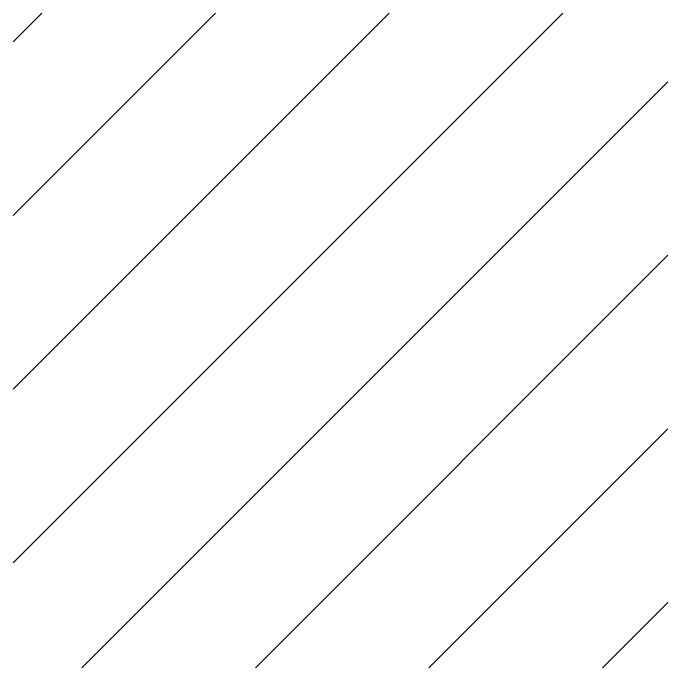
# Paper-space layout 'Layout1' of a CAD drawing. Extents: x -48985 to 14169573, y -18818 to 9731621.
# Drawn here: x 1508405 to 1570751, y 876836 to 939181 of the extents above; entities that cross this region are included whole.
import ezdxf

# ---------------------------------------------------------------- set-up
doc = ezdxf.new("R2010")
doc.units = 0
doc.header["$LTSCALE"] = 1000
doc.layers.get('0').update_dxf_attribs({"linetype": 'CONTINUOUS'})
doc.layers.add('FORM', color=1, linetype='CONTINUOUS')

# ---------------------------------------------------------------- blocks, each defined once
blk = doc.blocks.new('*X')
at = {"color": 0}
for p, q in [((23831.3, 14285.4), (24670.9, 15125)), ((23831.3, 14550.6), (24405.8, 15125)), ((23831.3, 14815.7), (24140.6, 15125)), ((23831.3, 15080.9), (23875.4, 15125)), ((23936.1, 14125), (24831.3, 15020.2)), ((24201.3, 14125), (24831.3, 14755.1)), ((24466.4, 14125), (24831.3, 14489.9)), ((24731.6, 14125), (24831.3, 14224.7))]:
    blk.add_line(p, q, dxfattribs=at)

psp = doc.layouts.get("Layout1")

# ---------------------------------------------------------------- block references
at = {"layer": 'FORM', "color": 0, "xscale": 62.345052, "yscale": 62.345052, "zscale": 62.345052}
psp.add_blockref('*X', (22639, -3788), dxfattribs=at)

doc.saveas('drawing.dxf')
